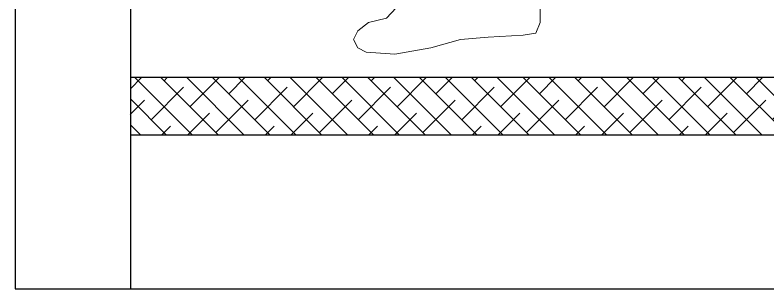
# Model space of a CAD drawing. Extents: x -1568 to -728, y -1287 to -990.
# Drawn here: x -1270.119 to -1266.2, y -1097.69 to -1096.265 of the extents above; entities that cross this region are included whole.
import ezdxf

# ---------------------------------------------------------------- set-up
doc = ezdxf.new("R2010")
doc.units = 0
doc.header["$LTSCALE"] = 5
doc.layers.get('0').update_dxf_attribs({"linetype": 'CONTINUOUS'})
doc.layers.add('fz', color=7, linetype='CONTINUOUS')
doc.layers.add('道路结构', color=7, linetype='CONTINUOUS')
doc.layers.add('标注', color=4, linetype='CONTINUOUS', lineweight=15)
doc.styles.get("Standard").update_dxf_attribs({"font": 'simplex1.shx', "width": 0.7, "bigfont": 'hztxt.shx'})

# ---------------------------------------------------------------- blocks, each defined once
blk = doc.blocks.new('单车')
at = {"color": 143, "linetype": 'Continuous'}
for p, q in [((-1439.1513, -1096.3034), (-1439.1513, -1096.1324)), ((-1438.4287, -1096.1986), (-1438.3515, -1096.2813)), ((-1438.3515, -1096.2813), (-1438.2577, -1096.3034)), ((-1439.1293, -1096.3585), (-1439.1513, -1096.3034)), ((-1438.2577, -1096.3034), (-1438.2025, -1096.3475)), ((-1439.0631, -1096.3696), (-1439.1293, -1096.3585)), ((-1438.881, -1096.3806), (-1439.0631, -1096.3696)), ((-1438.2025, -1096.3475), (-1438.1805, -1096.3916)), ((-1438.7376, -1096.3916), (-1438.881, -1096.3806)), ((-1438.5832, -1096.4358), (-1438.7376, -1096.3916)), ((-1438.1805, -1096.3916), (-1438.2025, -1096.4358)), ((-1438.3956, -1096.4688), (-1438.5832, -1096.4358)), ((-1438.2025, -1096.4358), (-1438.2467, -1096.4578)), ((-1438.2467, -1096.4578), (-1438.3956, -1096.4688))]:
    blk.add_line(p, q, dxfattribs=at)
at = {"color": 143, "width": 0.8, "flags": 9}
for tag in ['YSIZE', 'XSIZE']:
    blk.add_attdef(tag, (-1438.3956, -1096.4688), '', height=0.00181, dxfattribs=at)

msp = doc.modelspace()

# ---------------------------------------------------------------- hatches: boundary and pattern name
at = {"layer": 'fz'}
h = msp.add_hatch(dxfattribs=at)
h.set_pattern_fill('ANSI38', color=256, scale=0.03, style=0)
h.set_pattern_definition([(135.0000000004, (941002.14782, -2580597.65598), (0.0673519209076, 0.0673519209085), []), (45.0000000004, (941002.14782, -2580597.65598), (0.2020557627236, 0.0673519209094), [0.238125, -0.142875])])
h.paths.add_polyline_path([(-1264.1189, -1096.59021), (-1264.1189, -1096.89021), (-1269.5189, -1096.89021), (-1269.5189, -1096.59021)])

# ---------------------------------------------------------------- linework, layer by layer
for p, q in [((-1240.7689, -1096.59021), (-1269.5189, -1096.59021)), ((-1264.1189, -1096.89021), (-1269.5189, -1096.89021))]:
    msp.add_line(p, q)
at = {"layer": '道路结构'}
for p, q in [((-1270.1189, -1095.95427), (-1270.1189, -1097.69021)), ((-1269.5189, -1095.95427), (-1269.5189, -1097.69021)), ((-1270.1189, -1097.69021), (-1269.5189, -1097.69021)), ((-1269.5189, -1097.69021), (-1256.7691, -1097.69021))]:
    msp.add_line(p, q, dxfattribs=at)

# ---------------------------------------------------------------- block references
at = {"layer": '标注', "xscale": -1}
msp.add_blockref('单车', (-2706.53779, 0), dxfattribs=at)

doc.saveas('drawing.dxf')
